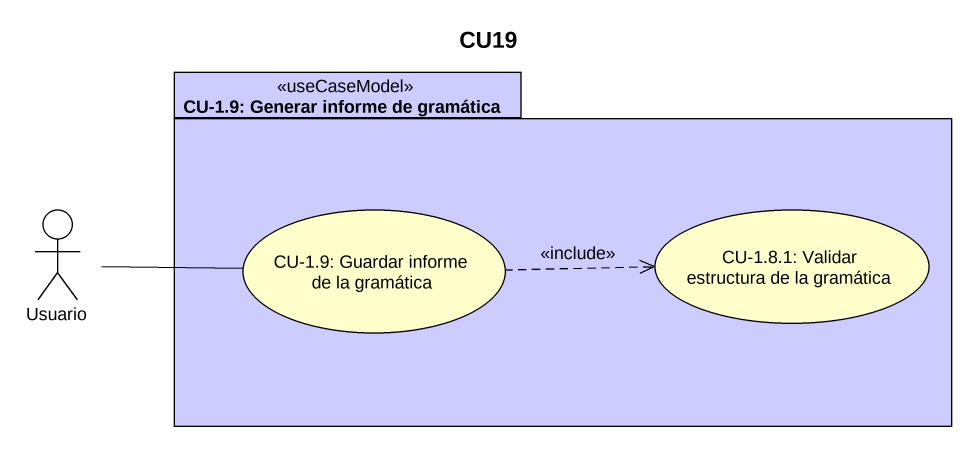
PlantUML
@startuml
title CU19
package "CU-1.9: Generar informe de gramática" as CU_1_9_Generar_informe_de <<useCaseModel>> #CCCCFF {
  usecase "CU-1.9: Guardar informe de la gramática" as CU_1_9_Guardar_informe_de #FFFFCC
  usecase "CU-1.8.1: Validar estructura de la gramática" as CU_1_8_1_Validar_estructura #FFFFCC
}
actor Usuario
Usuario -right- CU_1_9_Guardar_informe_de
CU_1_9_Guardar_informe_de .right.> CU_1_8_1_Validar_estructura : <<include>>
@enduml
